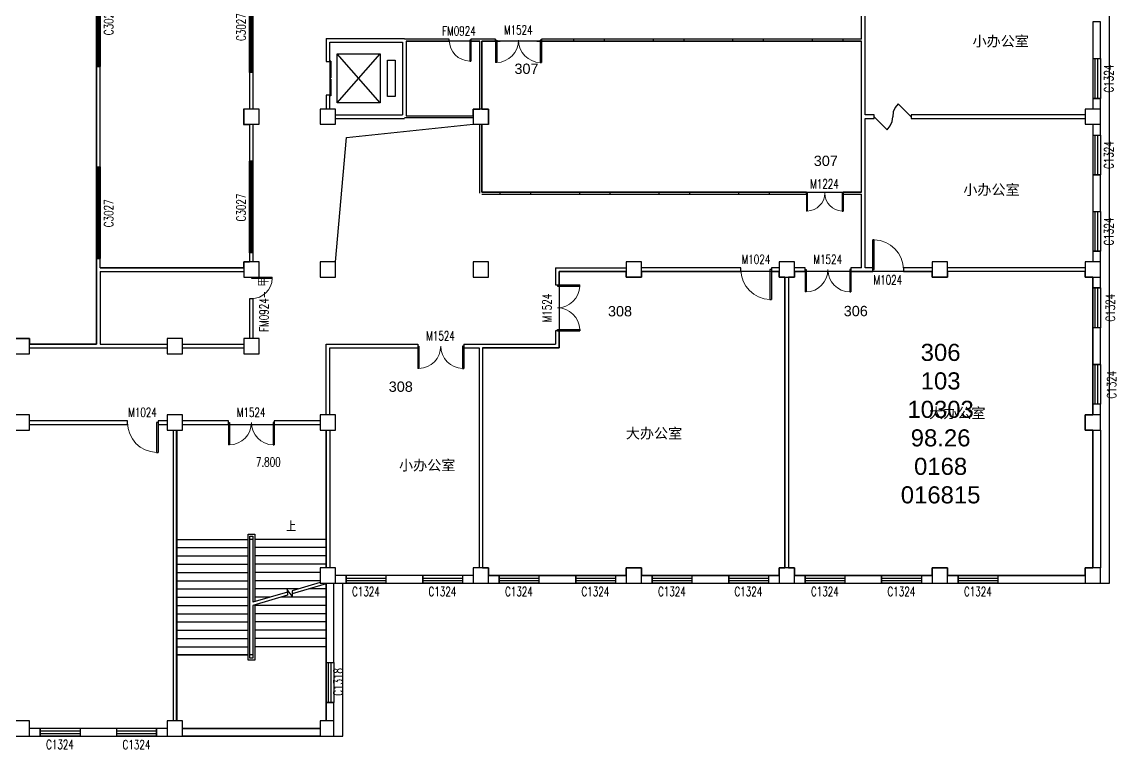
# Model space of a CAD drawing. Header units: millimetres. Extents: x -33606 to 27877, y -136745 to -95224.
# Drawn here: x -7886 to 27877, y -136712 to -112934 of the extents above; entities that cross this region are included whole.
import ezdxf

# ---------------------------------------------------------------- set-up
doc = ezdxf.new("R2010")
doc.units = ezdxf.units.MM
doc.header["$LTSCALE"] = 1000
for name, color, linetype in [('body', 30, 'Continuous'), ('GROS', 6, 'Continuous'), ('name', 1, 'Continuous'), ('RM', 4, 'Continuous'), ('RM$', 5, 'Continuous'), ('RM$TXT', 5, 'Continuous')]:
    doc.layers.add(name, color=color, linetype=linetype)
doc.styles.add('_TCH_DIM', font='SIMPLEX', dxfattribs={"bigfont": 'GBCBIG'})
doc.styles.add('_TCH_WINDOW', font='SIMPLEX', dxfattribs={"bigfont": 'GBCBIG'})
doc.styles.get("Standard").update_dxf_attribs({"font": 'arial.ttf'})

# ---------------------------------------------------------------- blocks, each defined once
blk = doc.blocks.new('$DorLib2D$00000001')
for p, q in [((0.45, 0.975), (0.5, 0.975)), ((0.45, 0), (0.45, 0.975)), ((0.5, 0), (0.5, 0.975)), ((0.5, 0), (0.45, 0))]:
    blk.add_line(p, q)
at = {"lineweight": 13}
blk.add_arc((0.475, 0), 0.975, 91.4693, 180, dxfattribs=at)
blk = doc.blocks.new('$DorLib2D$00000145')
at = {"color": 0}
for points in [[(0.146, 0.354), (0.067, 0.25), (0.017, 0.129), (0, 0)], [(0.5, 0), (0.146, 0.354)], [(-0.146, -0.354), (-0.067, -0.25), (-0.017, -0.129), (0, 0)], [(-0.5, 0), (-0.146, -0.354)]]:
    blk.add_lwpolyline(points, dxfattribs=at)
blk = doc.blocks.new('$TCHSYS$LDOR22D')
for p, q in [((-0.517, 0.833), (-0.017, 0.833)), ((-0.517, 0.833), (-0.517, 0.667)), ((-0.517, 0.667), (-0.017, 0.667)), ((-0.017, 0.833), (-0.017, 0.667)), ((0.017, 0.833), (0.017, 0.667)), ((0.017, 0.833), (0.517, 0.833)), ((0.017, 0.667), (0.517, 0.667)), ((0.517, 0.833), (0.517, 0.667)), ((-0.5, 0.5), (0.5, 0.5))]:
    blk.add_line(p, q)
blk = doc.blocks.new('$TCHSYS$DOOR2D')
for p, q in [((0.45, 0.975), (0.5, 0.975)), ((0.45, 0), (0.45, 0.975)), ((0.5, 0), (0.5, 0.975)), ((0.5, 0), (0.45, 0))]:
    blk.add_line(p, q)
at = {"lineweight": 13}
blk.add_arc((0.475, 0), 0.975, 91.4693, 180, dxfattribs=at)
blk = doc.blocks.new('$DorLib2D$00000002')
for p, q in [((-0.5, 0), (-0.5, 0.4875)), ((-0.475, 0.4875), (-0.5, 0.4875)), ((-0.475, 0), (-0.475, 0.4875)), ((0.475, 0), (0.475, 0.4875)), ((0.475, 0.4875), (0.5, 0.4875)), ((0.5, 0), (0.5, 0.4875)), ((-0.5, 0), (-0.475, 0)), ((0.5, 0), (0.475, 0))]:
    blk.add_line(p, q)
at = {"lineweight": 13}
for centre, start, end in [((-0.4875, 0), 0, 88.53072), ((0.4875, 0), 91.46928, 180)]:
    blk.add_arc(centre, 0.4875, start, end, dxfattribs=at)
blk = doc.blocks.new('$TCHSYS$WIN2D')
for p, q in [((-0.5, 0.5), (0.5, 0.5)), ((-0.5, 0.5), (-0.5, -0.5)), ((0.5, 0.5), (0.5, -0.5)), ((0.5, 0.167), (-0.5, 0.167)), ((0.5, -0.167), (-0.5, -0.167)), ((-0.5, -0.5), (0.5, -0.5))]:
    blk.add_line(p, q)
blk = doc.blocks.new('_FZHK')
blk.add_lwpolyline([(-0.5, -0.5), (0.5, -0.5), (0.5, 0.5), (-0.5, 0.5)], close=True)

msp = doc.modelspace()

# ---------------------------------------------------------------- linework, layer by layer
at = {"layer": 'body'}
for p, q in [((19554, -113504), (19554, -111094)), ((19554, -113504), (19554, -111094)), ((19674, -113534), (19674, -111094)), ((19674, -113534), (19674, -111094)), ((27114, -112934), (27114, -114134)), ((27364, -112934), (27114, -112934)), ((27114, -112934), (27114, -114134)), ((27364, -112934), (27114, -112934)), ((27364, -114134), (27364, -112934)), ((27364, -114134), (27364, -112934)), ((2054, -113474), (2054, -114234)), ((2054, -113474), (4614, -113474)), ((2054, -113474), (2054, -114234)), ((2054, -113474), (4614, -113474)), ((2174, -114234), (2174, -113594)), ((2174, -113594), (4554, -113594)), ((2174, -114234), (2174, -113594)), ((2174, -113594), (4554, -113594)), ((4554, -113594), (4554, -115974)), ((4554, -113594), (4554, -115974)), ((6084, -113504), (4614, -113504)), ((6084, -113504), (4614, -113504)), ((4674, -113564), (6084, -113564)), ((4674, -113564), (4674, -116004)), ((4674, -113564), (6084, -113564)), ((4674, -113564), (4674, -116004)), ((6084, -113564), (6084, -113504)), ((6084, -113564), (6084, -113504)), ((7114, -113504), (6784, -113504)), ((6784, -113504), (6784, -113564)), ((7114, -113504), (6784, -113504)), ((6784, -113504), (6784, -113564)), ((6784, -113564), (7084, -113564)), ((6784, -113564), (7084, -113564)), ((7084, -115784), (7084, -113564)), ((7084, -115784), (7084, -113564)), ((7594, -113504), (7114, -113504)), ((7594, -113504), (7114, -113504)), ((7144, -115784), (7144, -113564)), ((7144, -113564), (7744, -113564)), ((7144, -115784), (7144, -113564)), ((7144, -113564), (7594, -113564)), ((7594, -113564), (7594, -113504)), ((8944, -113564), (19554, -113564)), ((19554, -113504), (9094, -113504)), ((19554, -113504), (9094, -113504)), ((9094, -113504), (9094, -113564)), ((9094, -113504), (9094, -113564)), ((9094, -113564), (19554, -113564)), ((10154, -113564), (10154, -113504)), ((11154, -113564), (11154, -113504)), ((12754, -113564), (12754, -113504)), ((13754, -113564), (13754, -113504)), ((15354, -113564), (15354, -113504)), ((16354, -113564), (16354, -113504)), ((17954, -113564), (17954, -113504)), ((18954, -113564), (18954, -113504)), ((19554, -116034), (19554, -113564)), ((19554, -116034), (19554, -113564)), ((19674, -115974), (19674, -113534)), ((19674, -115974), (19674, -113534)), ((2419, -115584), (2419, -113984)), ((2419, -113984), (3819, -113984)), ((3819, -115584), (2419, -113984)), ((2419, -115584), (3819, -113984)), ((3819, -113984), (3819, -115584)), ((-5446, -114394), (-5446, -117674)), ((-5326, -114394), (-5446, -114394)), ((-5446, -114394), (-5446, -117674)), ((-5326, -114394), (-5446, -114394)), ((-5326, -117674), (-5326, -114394)), ((-5326, -117674), (-5326, -114394)), ((2054, -114234), (2174, -114234)), ((2054, -114234), (2174, -114234)), ((4064, -115379), (4064, -114189)), ((4064, -114189), (4309, -114189)), ((4309, -114189), (4309, -115379)), ((27114, -114134), (27364, -114134)), ((27114, -114134), (27364, -114134)), ((-326, -114584), (-446, -114584)), ((-446, -114584), (-446, -115784)), ((-326, -114584), (-446, -114584)), ((-446, -114584), (-446, -115784)), ((-326, -115784), (-326, -114584)), ((-326, -115784), (-326, -114584)), ((2174, -115334), (2054, -115334)), ((2054, -115334), (2054, -115784)), ((2174, -115334), (2054, -115334)), ((2054, -115334), (2054, -115784)), ((2174, -115784), (2174, -115334)), ((2174, -115784), (2174, -115334)), ((4309, -115379), (4064, -115379)), ((27364, -115434), (27114, -115434)), ((27114, -115434), (27114, -115784)), ((27364, -115434), (27114, -115434)), ((27114, -115434), (27114, -115784)), ((27364, -115784), (27364, -115434)), ((27364, -115784), (27364, -115434)), ((3819, -115584), (2419, -115584)), ((2364, -115974), (4554, -115974)), ((2364, -115974), (4554, -115974)), ((2364, -116094), (4614, -116094)), ((2364, -116094), (4614, -116094)), ((4614, -116064), (6864, -116064)), ((4614, -116064), (6864, -116064)), ((4674, -116004), (6864, -116004)), ((4674, -116004), (6864, -116004)), ((19554, -118504), (19554, -116034)), ((19554, -118504), (19554, -116034)), ((19974, -115974), (19674, -115974)), ((19974, -115974), (19674, -115974)), ((19674, -116094), (19974, -116094)), ((19674, -118534), (19674, -116094)), ((19674, -116094), (19974, -116094)), ((19674, -118534), (19674, -116094)), ((19974, -116094), (19974, -115974)), ((19974, -116094), (19974, -115974)), ((26864, -115974), (21174, -115974)), ((21174, -115974), (21174, -116094)), ((26864, -115974), (21174, -115974)), ((21174, -115974), (21174, -116094)), ((21174, -116094), (26864, -116094)), ((21174, -116094), (26864, -116094)), ((-446, -116284), (-446, -117484)), ((-446, -116284), (-446, -117484)), ((-326, -117484), (-326, -116284)), ((-326, -117484), (-326, -116284)), ((7084, -118534), (7084, -116284)), ((7084, -118534), (7084, -116284)), ((7144, -118504), (7144, -116284)), ((7144, -118504), (7144, -116284)), ((27114, -116284), (27114, -116634)), ((27114, -116284), (27114, -116634)), ((27364, -116634), (27364, -116284)), ((27364, -116634), (27364, -116284)), ((27114, -116634), (27364, -116634)), ((27114, -116634), (27364, -116634)), ((-446, -117484), (-326, -117484)), ((-446, -117484), (-326, -117484)), ((-5446, -117674), (-5326, -117674)), ((-5446, -117674), (-5326, -117674)), ((27114, -117934), (27114, -119134)), ((27364, -117934), (27114, -117934)), ((27114, -117934), (27114, -119134)), ((27364, -117934), (27114, -117934)), ((27364, -119134), (27364, -117934)), ((27364, -119134), (27364, -117934)), ((17754, -118504), (7144, -118504)), ((17754, -118504), (7144, -118504)), ((7144, -118564), (17754, -118564)), ((7144, -118564), (17754, -118564)), ((7744, -118564), (7744, -118504)), ((8744, -118564), (8744, -118504)), ((10344, -118564), (10344, -118504)), ((11344, -118564), (11344, -118504)), ((12944, -118564), (12944, -118504)), ((13944, -118564), (13944, -118504)), ((15544, -118564), (15544, -118504)), ((16544, -118564), (16544, -118504)), ((17754, -118564), (17754, -118504)), ((17754, -118564), (17754, -118504)), ((19554, -118504), (18954, -118504)), ((18954, -118504), (18954, -118564)), ((19554, -118504), (18954, -118504)), ((18954, -118504), (18954, -118564)), ((18954, -118564), (19554, -118564)), ((18954, -118564), (19554, -118564)), ((19554, -120974), (19554, -118564)), ((19554, -120974), (19554, -118564)), ((19674, -120974), (19674, -118534)), ((19674, -120974), (19674, -118534)), ((27114, -119134), (27364, -119134)), ((27114, -119134), (27364, -119134)), ((-326, -120484), (-446, -120484)), ((-446, -120484), (-446, -120784)), ((-326, -120484), (-446, -120484)), ((-446, -120484), (-446, -120784)), ((-326, -120784), (-326, -120484)), ((-326, -120784), (-326, -120484)), ((27364, -120434), (27114, -120434)), ((27114, -120434), (27114, -120784)), ((27364, -120434), (27114, -120434)), ((27114, -120434), (27114, -120784)), ((27364, -120784), (27364, -120434)), ((27364, -120784), (27364, -120434)), ((-5326, -120674), (-5446, -120674)), ((-5446, -120674), (-5446, -121034)), ((-5326, -120674), (-5446, -120674)), ((-5446, -120674), (-5446, -121034)), ((-5326, -120974), (-5326, -120674)), ((-5326, -120974), (-5326, -120674)), ((-5446, -121034), (-5446, -123474)), ((-5446, -121034), (-5446, -123474)), ((-5326, -120974), (-636, -120974)), ((-5326, -120974), (-636, -120974)), ((-5326, -121094), (-5326, -123474)), ((-5326, -121094), (-636, -121094)), ((-5326, -121094), (-5326, -123474)), ((-5326, -121094), (-636, -121094)), ((9554, -120974), (11864, -120974)), ((9554, -120974), (9554, -121534)), ((9554, -120974), (11864, -120974)), ((9554, -120974), (9554, -121534)), ((9674, -121094), (11864, -121094)), ((9674, -121534), (9674, -121094)), ((9674, -121094), (11864, -121094)), ((9674, -121534), (9674, -121094)), ((15614, -120974), (12364, -120974)), ((15614, -120974), (12364, -120974)), ((12364, -121094), (15614, -121094)), ((12364, -121094), (15614, -121094)), ((15614, -121094), (15614, -120974)), ((15614, -121094), (15614, -120974)), ((16864, -120974), (16614, -120974)), ((16614, -120974), (16614, -121094)), ((16864, -120974), (16614, -120974)), ((16614, -120974), (16614, -121094)), ((16614, -121094), (16864, -121094)), ((16614, -121094), (16864, -121094)), ((17709, -120974), (17364, -120974)), ((17709, -120974), (17364, -120974)), ((17364, -121094), (17709, -121094)), ((17364, -121094), (17709, -121094)), ((17709, -121094), (17709, -120974)), ((17709, -121094), (17709, -120974)), ((19554, -120974), (19209, -120974)), ((19209, -120974), (19209, -121094)), ((19554, -120974), (19209, -120974)), ((19209, -120974), (19209, -121094)), ((19209, -121094), (19614, -121094)), ((19209, -121094), (19614, -121094)), ((19614, -121094), (19924, -121094)), ((19614, -121094), (19924, -121094)), ((19924, -120974), (19674, -120974)), ((19924, -120974), (19674, -120974)), ((19924, -121094), (19924, -120974)), ((19924, -121094), (19924, -120974)), ((21864, -120974), (20924, -120974)), ((20924, -120974), (20924, -121094)), ((21864, -120974), (20924, -120974)), ((20924, -120974), (20924, -121094)), ((20924, -121094), (21864, -121094)), ((20924, -121094), (21864, -121094)), ((26864, -120974), (22364, -120974)), ((26864, -120974), (22364, -120974)), ((26864, -121094), (22364, -121094)), ((26864, -121094), (22364, -121094)), ((9554, -121534), (9674, -121534)), ((9554, -121534), (9674, -121534)), ((17054, -121284), (17054, -130784)), ((17054, -121284), (17054, -130784)), ((17174, -121284), (17174, -130784)), ((17174, -121284), (17174, -130784)), ((27114, -121284), (27114, -121634)), ((27114, -121284), (27114, -121634)), ((27364, -121634), (27364, -121284)), ((27364, -121634), (27364, -121284)), ((27114, -121634), (27364, -121634)), ((27114, -121634), (27364, -121634)), ((-326, -121984), (-446, -121984)), ((-446, -121984), (-446, -123284)), ((-326, -121984), (-446, -121984)), ((-446, -121984), (-446, -123284)), ((-326, -123284), (-326, -121984)), ((-326, -123284), (-326, -121984)), ((27114, -122934), (27114, -124134)), ((27364, -122934), (27114, -122934)), ((27114, -122934), (27114, -124134)), ((27364, -122934), (27114, -122934)), ((27364, -124134), (27364, -122934)), ((27364, -124134), (27364, -122934)), ((9674, -123034), (9554, -123034)), ((9554, -123034), (9554, -123474)), ((9674, -123034), (9554, -123034)), ((9554, -123034), (9554, -123474)), ((9674, -123594), (9674, -123034)), ((9674, -123594), (9674, -123034)), ((-6746, -123474), (-7636, -123474)), ((-6746, -123474), (-7636, -123474)), ((-7636, -123594), (-6746, -123594)), ((-7636, -123594), (-6746, -123594)), ((-5446, -123474), (-6746, -123474)), ((-5446, -123474), (-6746, -123474)), ((-6746, -123594), (-5386, -123594)), ((-5746, -123594), (-5386, -123594)), ((-5386, -123594), (-3136, -123594)), ((-5386, -123594), (-3136, -123594)), ((-5326, -123474), (-3136, -123474)), ((-5326, -123474), (-3136, -123474)), ((-2636, -123474), (-636, -123474)), ((-2636, -123474), (-636, -123474)), ((-2636, -123594), (-636, -123594)), ((-2636, -123594), (-636, -123594)), ((2054, -123474), (5054, -123474)), ((2054, -125784), (2054, -123474)), ((2054, -123474), (5054, -123474)), ((2054, -125784), (2054, -123474)), ((2174, -123594), (5054, -123594)), ((2174, -125784), (2174, -123594)), ((2174, -123594), (5054, -123594)), ((2174, -125784), (2174, -123594)), ((5054, -123474), (5054, -123594)), ((6554, -123474), (6554, -123594)), ((6554, -123474), (7114, -123474)), ((6554, -123474), (7114, -123474)), ((6554, -123594), (7054, -123594)), ((6554, -123594), (7054, -123594)), ((7054, -123594), (7054, -125434)), ((7054, -123594), (7054, -125434)), ((7114, -123474), (9554, -123474)), ((7114, -123474), (9554, -123474)), ((7174, -125434), (7174, -123594)), ((7174, -123594), (9674, -123594)), ((7174, -125434), (7174, -123594)), ((7174, -123594), (9674, -123594)), ((27114, -124134), (27364, -124134)), ((27114, -124134), (27364, -124134)), ((7054, -125434), (7054, -130784)), ((7174, -130784), (7174, -125434)), ((27364, -125434), (27114, -125434)), ((27114, -125434), (27114, -125784)), ((27364, -125434), (27114, -125434)), ((27114, -125434), (27114, -125784)), ((27364, -125784), (27364, -125434)), ((27364, -125784), (27364, -125434)), ((-4436, -125974), (-7636, -125974)), ((-4436, -125974), (-7636, -125974)), ((-7636, -126094), (-4436, -126094)), ((-7636, -126094), (-4436, -126094)), ((-4436, -126094), (-4436, -125974)), ((-4436, -126094), (-4436, -125974)), ((-3136, -125974), (-3436, -125974)), ((-3436, -125974), (-3436, -126094)), ((-3136, -125974), (-3436, -125974)), ((-3436, -125974), (-3436, -126094)), ((-3436, -126094), (-3136, -126094)), ((-3436, -126094), (-3136, -126094)), ((-1136, -125974), (-2636, -125974)), ((-1136, -125974), (-2636, -125974)), ((-2636, -126094), (-1136, -126094)), ((-2636, -126094), (-1136, -126094)), ((-1136, -126094), (-1136, -125974)), ((-1136, -126094), (-1136, -125974)), ((1864, -125974), (364, -125974)), ((364, -125974), (364, -126094)), ((1864, -125974), (364, -125974)), ((364, -125974), (364, -126094)), ((364, -126094), (1864, -126094)), ((364, -126094), (1864, -126094)), ((-2946, -126284), (-2946, -135784)), ((-2946, -126284), (-2946, -135784)), ((-2826, -126284), (-2826, -135784)), ((-2826, -126284), (-2826, -135784)), ((2054, -126284), (2054, -130784)), ((2054, -126284), (2054, -130784)), ((2174, -126284), (2174, -130784)), ((2174, -126284), (2174, -130784)), ((27114, -126284), (27114, -130784)), ((27114, -126284), (27114, -130784)), ((27364, -126284), (27364, -130784)), ((27364, -126284), (27364, -130784)), ((7054, -126634), (7054, -130784)), ((7174, -130784), (7174, -126634)), ((-496, -129689), (-276, -129689)), ((-496, -133799), (-496, -129689)), ((-436, -129749), (-336, -129749)), ((-436, -133739), (-436, -129749)), ((-336, -129749), (-336, -131908)), ((-276, -129689), (-276, -131891)), ((-2826, -133634), (-2826, -129854)), ((-2826, -129854), (-496, -129854)), ((-2826, -130124), (-496, -130124)), ((-436, -133634), (-436, -129854)), ((-336, -129854), (-436, -129854)), ((-336, -129854), (-336, -131908)), ((2054, -129854), (-276, -129854)), ((2054, -130124), (-276, -130124)), ((2054, -129854), (2054, -130784)), ((-2826, -130394), (-496, -130394)), ((2054, -130394), (-276, -130394)), ((-2826, -130664), (-496, -130664)), ((2054, -130664), (-276, -130664)), ((-2826, -130934), (-496, -130934)), ((-2826, -131204), (-496, -131204)), ((1864, -130934), (-276, -130934)), ((1864, -131204), (-276, -131204)), ((2714, -131034), (2364, -131034)), ((2714, -131034), (2364, -131034)), ((2714, -131284), (2714, -131034)), ((2714, -131284), (2714, -131034)), ((5214, -131034), (4014, -131034)), ((4014, -131034), (4014, -131284)), ((5214, -131034), (4014, -131034)), ((4014, -131034), (4014, -131284)), ((5214, -131284), (5214, -131034)), ((5214, -131284), (5214, -131034)), ((6864, -131034), (6514, -131034)), ((6514, -131034), (6514, -131284)), ((6864, -131034), (6514, -131034)), ((6514, -131034), (6514, -131284)), ((7714, -131034), (7364, -131034)), ((7714, -131034), (7364, -131034)), ((7714, -131284), (7714, -131034)), ((7714, -131284), (7714, -131034)), ((10214, -131034), (9014, -131034)), ((9014, -131034), (9014, -131284)), ((10214, -131034), (9014, -131034)), ((9014, -131034), (9014, -131284)), ((10214, -131284), (10214, -131034)), ((10214, -131284), (10214, -131034)), ((11864, -131034), (11514, -131034)), ((11514, -131034), (11514, -131284)), ((11864, -131034), (11514, -131034)), ((11514, -131034), (11514, -131284)), ((12714, -131034), (12364, -131034)), ((12714, -131034), (12364, -131034)), ((12714, -131284), (12714, -131034)), ((12714, -131284), (12714, -131034)), ((15214, -131034), (14014, -131034)), ((14014, -131034), (14014, -131284)), ((15214, -131034), (14014, -131034)), ((14014, -131034), (14014, -131284)), ((15214, -131284), (15214, -131034)), ((15214, -131284), (15214, -131034)), ((16864, -131034), (16514, -131034)), ((16514, -131034), (16514, -131284)), ((16864, -131034), (16514, -131034)), ((16514, -131034), (16514, -131284)), ((17714, -131034), (17364, -131034)), ((17714, -131034), (17364, -131034)), ((17714, -131284), (17714, -131034)), ((17714, -131284), (17714, -131034)), ((20214, -131034), (19014, -131034)), ((19014, -131034), (19014, -131284)), ((20214, -131034), (19014, -131034)), ((19014, -131034), (19014, -131284)), ((20214, -131284), (20214, -131034)), ((20214, -131284), (20214, -131034)), ((21864, -131034), (21514, -131034)), ((21514, -131034), (21514, -131284)), ((21864, -131034), (21514, -131034)), ((21514, -131034), (21514, -131284)), ((22714, -131034), (22364, -131034)), ((22714, -131034), (22364, -131034)), ((22714, -131284), (22714, -131034)), ((22714, -131284), (22714, -131034)), ((26864, -131034), (24014, -131034)), ((24014, -131034), (24014, -131284)), ((26864, -131034), (24014, -131034)), ((24014, -131034), (24014, -131284)), ((-2826, -131474), (-496, -131474)), ((790, -131577), (-336, -131908)), ((1141, -131474), (-276, -131474)), ((948, -131711), (788, -131494)), ((788, -131494), (793, -131681)), ((1864, -131262), (944, -131532)), ((944, -131532), (948, -131711)), ((2054, -131310), (946, -131636)), ((2054, -131474), (1496, -131474)), ((2054, -131284), (2054, -133884)), ((2054, -131284), (2054, -133884)), ((2054, -131310), (2054, -133364)), ((2304, -133884), (2304, -131284)), ((2304, -133884), (2304, -131284)), ((2364, -131284), (2714, -131284)), ((2364, -131284), (2714, -131284)), ((4014, -131284), (5214, -131284)), ((4014, -131284), (5214, -131284)), ((6514, -131284), (6864, -131284)), ((6514, -131284), (6864, -131284)), ((7364, -131284), (7714, -131284)), ((7364, -131284), (7714, -131284)), ((9014, -131284), (10214, -131284)), ((9014, -131284), (10214, -131284)), ((11514, -131284), (11864, -131284)), ((11514, -131284), (11864, -131284)), ((12364, -131284), (12714, -131284)), ((12364, -131284), (12714, -131284)), ((14014, -131284), (15214, -131284)), ((14014, -131284), (15214, -131284)), ((16514, -131284), (16864, -131284)), ((16514, -131284), (16864, -131284)), ((17364, -131284), (17714, -131284)), ((17364, -131284), (17714, -131284)), ((19014, -131284), (20214, -131284)), ((19014, -131284), (20214, -131284)), ((21514, -131284), (21864, -131284)), ((21514, -131284), (21864, -131284)), ((22364, -131284), (22714, -131284)), ((22364, -131284), (22714, -131284)), ((24014, -131284), (26864, -131284)), ((24014, -131284), (26864, -131284)), ((-2826, -131744), (-496, -131744)), ((793, -131681), (-336, -132012)), ((222, -131744), (-276, -131744)), ((2054, -131744), (576, -131744)), ((-2826, -132014), (-496, -132014)), ((-2826, -132284), (-496, -132284)), ((-336, -132012), (-336, -133364)), ((-336, -132012), (-336, -133739)), ((-276, -131995), (-276, -133799)), ((2054, -132014), (-276, -132014)), ((2054, -132284), (-276, -132284)), ((-2826, -132554), (-496, -132554)), ((2054, -132554), (-276, -132554)), ((-2826, -132824), (-496, -132824)), ((2054, -132824), (-276, -132824)), ((-2826, -133094), (-496, -133094)), ((-2826, -133364), (-496, -133364)), ((-336, -133364), (-336, -133634)), ((2054, -133094), (-276, -133094)), ((2054, -133364), (-276, -133364)), ((2054, -133364), (-276, -133364)), ((2054, -135784), (2054, -133364)), ((-2826, -133634), (-496, -133634)), ((-2826, -133634), (-2826, -135784)), ((-496, -133634), (-2826, -133634)), ((-336, -133634), (-436, -133634)), ((-336, -133739), (-436, -133739)), ((-276, -133799), (-496, -133799)), ((2054, -133884), (2304, -133884)), ((2054, -133884), (2304, -133884)), ((2304, -135184), (2054, -135184)), ((2054, -135184), (2054, -135784)), ((2304, -135184), (2054, -135184)), ((2054, -135184), (2054, -135784)), ((2304, -135784), (2304, -135184)), ((2304, -135784), (2304, -135184)), ((-7286, -136034), (-7636, -136034)), ((-7286, -136034), (-7636, -136034)), ((-7286, -136284), (-7286, -136034)), ((-7286, -136284), (-7286, -136034)), ((-4786, -136034), (-5986, -136034)), ((-5986, -136034), (-5986, -136284)), ((-4786, -136034), (-5986, -136034)), ((-5986, -136034), (-5986, -136284)), ((-4786, -136284), (-4786, -136034)), ((-4786, -136284), (-4786, -136034)), ((-3136, -136034), (-3486, -136034)), ((-3486, -136034), (-3486, -136284)), ((-3136, -136034), (-3486, -136034)), ((-3486, -136034), (-3486, -136284)), ((1864, -136034), (-2636, -136034)), ((-2636, -136034), (1864, -136034)), ((1864, -136034), (-2636, -136034)), ((-7636, -136284), (-7286, -136284)), ((-7636, -136284), (-7286, -136284)), ((-5986, -136284), (-4786, -136284)), ((-5986, -136284), (-4786, -136284)), ((-3486, -136284), (-3136, -136284)), ((-3486, -136284), (-3136, -136284)), ((1864, -136284), (-2636, -136284)), ((1864, -136284), (-2636, -136284))]:
    msp.add_line(p, q, dxfattribs=at)
msp.add_lwpolyline([(2364, -120784), (2721, -116719), (6864, -116284)], dxfattribs=at)
at = {"layer": 'GROS'}
msp.add_lwpolyline([(-32836, -136284), (2604, -136284), (2604, -131284), (27664, -131284), (27664, -100784), (2474, -100784), (2474, -96284), (2664, -96284), (2664, -95784), (-32836, -95784)], close=True, dxfattribs=at)
at = {"layer": 'RM'}
for p, q in [((-7639, -126286), (-7639, -126096)), ((-8139, -126286), (-7639, -126286))]:
    msp.add_line(p, q, dxfattribs=at)
for points in [[(-15326, -108594), (-15326, -123474), (-13136, -123474), (-13136, -123284), (-12636, -123284), (-12636, -123474), (-8136, -123474), (-8136, -123284), (-7636, -123284), (-7636, -123474), (-5446, -123474), (-5446, -108594), (-7636, -108594), (-7636, -108784), (-8136, -108784), (-8136, -108594), (-12636, -108594), (-12636, -108784), (-13136, -108784), (-13136, -108594)], [(-5329, -111096), (-639, -111096), (-639, -111286), (-449, -111286), (-449, -115786), (-639, -115786), (-639, -116286), (-449, -116286), (-449, -120786), (-639, -120786), (-639, -120976), (-5329, -120976)], [(7081, -113566), (4671, -113566), (4671, -116006), (6861, -116006), (6861, -115786), (7081, -115786)], [(19551, -113566), (7141, -113566), (7141, -115786), (7361, -115786), (7361, -116286), (7141, -116286), (7141, -118506), (19551, -118506)], [(17051, -121286), (16861, -121286), (16861, -121096), (12361, -121096), (12361, -121286), (11861, -121286), (11861, -121096), (9671, -121096), (9671, -123596), (7171, -123596), (7171, -130786), (7361, -130786), (7361, -131036), (11861, -131036), (11861, -130786), (12361, -130786), (12361, -131036), (16861, -131036), (16861, -130786), (17051, -130786)]]:
    msp.add_lwpolyline(points, close=True, dxfattribs=at)
msp.add_lwpolyline([(2051, -131286), (2051, -135786), (1861, -135786), (1861, -136036), (-2639, -136036), (-2639, -135786), (-2829, -135786), (-2829, -126286), (-2639, -126286), (-2639, -126096), (1861, -126096), (1861, -126286), (2051, -126286), (2051, -130786), (1861, -130786), (1861, -131264)], dxfattribs=at)
at = {"layer": 'RM$'}
msp.add_lwpolyline([(27111, -121286), (26861, -121286), (26861, -121096), (22361, -121096), (22361, -121286), (21861, -121286), (21861, -121096), (17361, -121096), (17361, -121286), (17171, -121286), (17171, -130786), (17361, -130786), (17361, -131036), (21861, -131036), (21861, -130786), (22361, -130786), (22361, -131036), (26861, -131036), (26861, -130786), (27111, -130786), (27111, -126286), (26861, -126286), (26861, -125786), (27111, -125786)], close=True, dxfattribs=at)

# ---------------------------------------------------------------- block references
at = {"layer": 'body'}
ref = msp.add_blockref('$TCHSYS$WIN2D', (-5386, -112894), dxfattribs=dict(at, xscale=3000, yscale=-120, zscale=3000, rotation=270))
ref.add_attrib('A', 'C3027', (-4903, -113369), dxfattribs={"height": 297.5, "rotation": 90, "style": '_TCH_WINDOW', "width": 0.705882})
ref = msp.add_blockref('$TCHSYS$WIN2D', (-386, -113084), dxfattribs=dict(at, xscale=3000, yscale=-120, zscale=3000, rotation=90))
ref.add_attrib('A', 'C3027', (-573, -113559), dxfattribs={"height": 297.5, "rotation": 90, "style": '_TCH_WINDOW', "width": 0.705882})
ref = msp.add_blockref('$DorLib2D$00000001', (6434, -113534), dxfattribs=dict(at, xscale=700, yscale=-700, zscale=700))
ref.add_attrib('A', 'FM0924', (5849, -113378), dxfattribs={"height": 297.5, "style": '_TCH_WINDOW', "width": 0.705882})
ref = msp.add_blockref('$DorLib2D$00000002', (8344, -113534), dxfattribs=dict(at, xscale=-1500, yscale=1500, zscale=1500, rotation=180))
ref.add_attrib('A', 'M1524', (7869, -113348), dxfattribs={"height": 297.5, "style": '_TCH_WINDOW', "width": 0.705882})
for name, p, xscale, yscale, zscale, rotation in [('$TCHSYS$LDOR22D', (2114, -114784), 1100, 120, 1100, 269.9999999999993), ('$TCHSYS$LDOR22D', (2114, -114784), 1100, 120, 1100, 269.9999999999993), ('$DorLib2D$00000145', (20574, -116034), 1200, 1200, 1200, 180), ('$DorLib2D$00000145', (20574, -116034), 1200, 1200, 1200, 180), ('$DorLib2D$00000001', (-386, -121634), 700, -700, 700, 90), ('$DorLib2D$00000001', (-386, -121634), 700, -700, 700, 90)]:
    msp.add_blockref(name, p, dxfattribs=dict(at, xscale=xscale, yscale=yscale, zscale=zscale, rotation=rotation))
ref = msp.add_blockref('$TCHSYS$WIN2D', (27239, -114784), dxfattribs=dict(at, xscale=1300, yscale=-250, zscale=1300, rotation=269.9999999999993))
ref.add_attrib('A', 'C1324', (27787, -115244), dxfattribs={"height": 297.5, "rotation": 90, "style": '_TCH_WINDOW', "width": 0.705882})
for p, xscale, yscale, zscale in [((-386, -116034), 500, 500, 500), ((2114, -116034), 500, 500, 500), ((7114, -116034), 500, 500, 500), ((27114, -116034), 500, 500, 500), ((-386, -121034), 500, 500, 500), ((2114, -121034), 500, 500, 500), ((7114, -121034), 500, 500, 500), ((12114, -121034), 500, 500, 500), ((17114, -121034), 500, 500, 500), ((22114, -121034), 500, 500, 500), ((27114, -121034), 500, 500, 500), ((-7886, -123534), 500, 500, 500), ((-2886, -123534), 500, 500, 500), ((-386, -123534), 500, 500, 500), ((-7886, -126034), 500, 500, 500), ((-2886, -126034), 500, 500, 500), ((2114, -126034), 500, 500, 500), ((27114, -126034), 500, 500, 500), ((2114, -131034), 500, 500, 500), ((7114, -131034), 500, 500, 500), ((12114, -131034), 500, 500, 500), ((17114, -131034), 500, 500, 500), ((22114, -131034), 500, 500, 500), ((27114, -131034), 500, 500, 500), ((-7886, -136034), 500, 500, 500), ((-2886, -136034), 500, 500, 500), ((2084, -136034), 440.0000000002328, 500.0000000001055, 500.0000000001055)]:
    msp.add_blockref('_FZHK', p, dxfattribs=dict(at, xscale=xscale, yscale=yscale, zscale=zscale))
ref = msp.add_blockref('$TCHSYS$WIN2D', (27239, -117284), dxfattribs=dict(at, xscale=1300, yscale=-250, zscale=1300, rotation=270))
ref.add_attrib('A', 'C1324', (27787, -117744), dxfattribs={"height": 297.5, "rotation": 90, "style": '_TCH_WINDOW', "width": 0.705882})
ref = msp.add_blockref('$TCHSYS$WIN2D', (-386, -118984), dxfattribs=dict(at, xscale=3000, yscale=-120, zscale=3000, rotation=90))
ref.add_attrib('A', 'C3027', (-573, -119459), dxfattribs={"height": 297.5, "rotation": 90, "style": '_TCH_WINDOW', "width": 0.705882})
ref = msp.add_blockref('$TCHSYS$WIN2D', (-5386, -119174), dxfattribs=dict(at, xscale=3000, yscale=-120, zscale=3000, rotation=270))
ref.add_attrib('A', 'C3027', (-4903, -119649), dxfattribs={"height": 297.5, "rotation": 90, "style": '_TCH_WINDOW', "width": 0.705882})
ref = msp.add_blockref('$DorLib2D$00000002', (18354, -118534), dxfattribs=dict(at, xscale=1200, yscale=-1200, zscale=1200))
ref.add_attrib('A', 'M1224', (17879, -118378), dxfattribs={"height": 297.5, "style": '_TCH_WINDOW', "width": 0.705882})
ref = msp.add_blockref('$TCHSYS$WIN2D', (27239, -119784), dxfattribs=dict(at, xscale=1300, yscale=-250, zscale=1300, rotation=270))
ref.add_attrib('A', 'C1324', (27787, -120244), dxfattribs={"height": 297.5, "rotation": 90, "style": '_TCH_WINDOW', "width": 0.705882})
ref = msp.add_blockref('$TCHSYS$DOOR2D', (20424, -121034), dxfattribs=dict(at, xscale=1000, yscale=-1000, zscale=1000, rotation=180.0000000000003))
ref.add_attrib('A', 'M1024', (19949, -121518), dxfattribs={"height": 297.5, "style": '_TCH_WINDOW', "width": 0.705882})
ref = msp.add_blockref('$TCHSYS$DOOR2D', (16114, -121034), dxfattribs=dict(at, xscale=-1000, yscale=1000, zscale=-1000, rotation=180))
ref.add_attrib('A', 'M1024', (15639, -120848), dxfattribs={"height": 297.5, "style": '_TCH_WINDOW', "width": 0.705882})
ref = msp.add_blockref('$DorLib2D$00000002', (18459, -121034), dxfattribs=dict(at, xscale=1500, yscale=1500, zscale=1500, rotation=179.999999999999))
ref.add_attrib('A', 'M1524', (17984, -120848), dxfattribs={"height": 297.5, "rotation": 360, "style": '_TCH_WINDOW', "width": 0.705882})
ref = msp.add_blockref('$DorLib2D$00000002', (9614, -122284), dxfattribs=dict(at, xscale=1500, yscale=-1500, zscale=1500, rotation=90))
ref.add_attrib('A', 'M1524', (9427, -122759), dxfattribs={"height": 297.5, "rotation": 90, "style": '_TCH_WINDOW', "width": 0.705882})
ref = msp.add_blockref('$TCHSYS$WIN2D', (27239, -122284), dxfattribs=dict(at, xscale=1300, yscale=250, zscale=1300, rotation=270))
ref.add_attrib('A', 'C1324', (27840, -122734), dxfattribs={"height": 297.5, "rotation": 90, "style": '_TCH_WINDOW', "width": 0.705882})
ref = msp.add_blockref('$DorLib2D$00000002', (5804, -123534), dxfattribs=dict(at, xscale=-1500, yscale=1500, zscale=1500, rotation=180))
ref.add_attrib('A', 'M1524', (5329, -123348), dxfattribs={"height": 297.5, "style": '_TCH_WINDOW', "width": 0.705882})
ref = msp.add_blockref('$TCHSYS$WIN2D', (27239, -124784), dxfattribs=dict(at, xscale=1300, yscale=250, zscale=1300, rotation=270))
ref.add_attrib('A', 'C1324', (27877, -125252), dxfattribs={"height": 297.5, "rotation": 90, "style": '_TCH_WINDOW', "width": 0.705882})
ref = msp.add_blockref('$TCHSYS$DOOR2D', (-3936, -126034), dxfattribs=dict(at, xscale=1000, yscale=-1000, zscale=1000))
ref.add_attrib('A', 'M1024', (-4411, -125848), dxfattribs={"height": 297.5, "style": '_TCH_WINDOW', "width": 0.705882})
ref = msp.add_blockref('$DorLib2D$00000002', (-386, -126034), dxfattribs=dict(at, xscale=1500, yscale=-1500, zscale=1500))
ref.add_attrib('A', 'M1524', (-861, -125848), dxfattribs={"height": 297.5, "style": '_TCH_WINDOW', "width": 0.705882})
ref = msp.add_blockref('$TCHSYS$WIN2D', (3364, -131159), dxfattribs=dict(at, xscale=1300, yscale=-250, zscale=1300, rotation=180))
ref.add_attrib('A', 'C1324', (2904, -131708), dxfattribs={"height": 297.5, "style": '_TCH_WINDOW', "width": 0.705882})
ref = msp.add_blockref('$TCHSYS$WIN2D', (5864, -131159), dxfattribs=dict(at, xscale=1300, yscale=-250, zscale=1300, rotation=180))
ref.add_attrib('A', 'C1324', (5404, -131708), dxfattribs={"height": 297.5, "style": '_TCH_WINDOW', "width": 0.705882})
ref = msp.add_blockref('$TCHSYS$WIN2D', (8364, -131159), dxfattribs=dict(at, xscale=1300, yscale=-250, zscale=1300, rotation=180))
ref.add_attrib('A', 'C1324', (7904, -131708), dxfattribs={"height": 297.5, "style": '_TCH_WINDOW', "width": 0.705882})
ref = msp.add_blockref('$TCHSYS$WIN2D', (10864, -131159), dxfattribs=dict(at, xscale=1300, yscale=-250, zscale=1300, rotation=180))
ref.add_attrib('A', 'C1324', (10404, -131708), dxfattribs={"height": 297.5, "style": '_TCH_WINDOW', "width": 0.705882})
ref = msp.add_blockref('$TCHSYS$WIN2D', (13364, -131159), dxfattribs=dict(at, xscale=1300, yscale=-250, zscale=1300, rotation=180))
ref.add_attrib('A', 'C1324', (12904, -131708), dxfattribs={"height": 297.5, "style": '_TCH_WINDOW', "width": 0.705882})
ref = msp.add_blockref('$TCHSYS$WIN2D', (15864, -131159), dxfattribs=dict(at, xscale=1300, yscale=-250, zscale=1300, rotation=180))
ref.add_attrib('A', 'C1324', (15404, -131708), dxfattribs={"height": 297.5, "style": '_TCH_WINDOW', "width": 0.705882})
ref = msp.add_blockref('$TCHSYS$WIN2D', (18364, -131159), dxfattribs=dict(at, xscale=1300, yscale=-250, zscale=1300, rotation=179.9999999999999))
ref.add_attrib('A', 'C1324', (17904, -131708), dxfattribs={"height": 297.5, "rotation": 360, "style": '_TCH_WINDOW', "width": 0.705882})
ref = msp.add_blockref('$TCHSYS$WIN2D', (20864, -131159), dxfattribs=dict(at, xscale=1300, yscale=-250, zscale=1300, rotation=179.9999999999999))
ref.add_attrib('A', 'C1324', (20404, -131708), dxfattribs={"height": 297.5, "rotation": 360, "style": '_TCH_WINDOW', "width": 0.705882})
ref = msp.add_blockref('$TCHSYS$WIN2D', (23364, -131159), dxfattribs=dict(at, xscale=1300, yscale=-250, zscale=1300, rotation=180))
ref.add_attrib('A', 'C1324', (22904, -131708), dxfattribs={"height": 297.5, "style": '_TCH_WINDOW', "width": 0.705882})
ref = msp.add_blockref('$TCHSYS$WIN2D', (2179, -134534), dxfattribs=dict(at, xscale=1300, yscale=-250, zscale=1300, rotation=270))
ref.add_attrib('A', 'C1318', (2597, -134969), dxfattribs={"height": 297.5, "rotation": 90, "style": '_TCH_WINDOW', "width": 0.705882})
ref = msp.add_blockref('$TCHSYS$WIN2D', (-6636, -136159), dxfattribs=dict(at, xscale=1300, yscale=-250, zscale=1300, rotation=179.9999999999999))
ref.add_attrib('A', 'C1324', (-7096, -136708), dxfattribs={"height": 297.5, "rotation": 360, "style": '_TCH_WINDOW', "width": 0.705882})
ref = msp.add_blockref('$TCHSYS$WIN2D', (-4136, -136159), dxfattribs=dict(at, xscale=1300, yscale=250, zscale=1300, rotation=179.9999999999999))
ref.add_attrib('A', 'C1324', (-4596, -136712), dxfattribs={"height": 297.5, "rotation": 360, "style": '_TCH_WINDOW', "width": 0.705882})

# ---------------------------------------------------------------- texts
at = {"layer": 'body', "style": '_TCH_WINDOW'}
msp.add_text('甲', height=338, rotation=90, dxfattribs=at).set_placement((175, -121589))
at = {"layer": 'body', "style": '_TCH_WINDOW', "width": 0.705882}
msp.add_text('FM0924-', height=297.5, rotation=90, dxfattribs=at).set_placement((175, -123069))
at = {"layer": 'name'}
for s, p in [('小办公室', (23184, -113735)), ('小办公室', (22881, -118591)), ('大办公室', (21766, -125890)), ('大办公室', (11853, -126555)), ('小办公室', (4440, -127599))]:
    msp.add_text(s, height=337.6, dxfattribs=at).set_placement(p)
at = {"layer": 'name', "color": 1}
for s, p in [('307', (8212, -114636)), ('307', (17996, -117647)), ('308', (11269, -122563)), ('306', (18975, -122557)), ('308', (4104, -125030))]:
    msp.add_text(s, height=337.6, dxfattribs=at).set_placement(p)
at = {"layer": 'name', "style": '_TCH_DIM', "width": 0.705882}
msp.add_text('7.800', height=297.5, dxfattribs=at).set_placement((-238, -127471))
at = {"layer": 'name', "style": '_TCH_DIM'}
msp.add_text('上', height=338, dxfattribs=at).set_placement((754, -129595))
at = {"layer": 'name', "color": 1, "style": '_TCH_DIM'}
msp.add_text('上', height=338, dxfattribs=at).set_placement((754, -129595))
at = {"layer": 'RM$TXT', "insert": (22141, -128685), "char_height": 558.8, "attachment_point": 8}
msp.add_mtext('306^M^J103^M^J10303^M^J98.26^M^J0168^M^J016815^M^J', dxfattribs=at)

doc.saveas('drawing.dxf')
